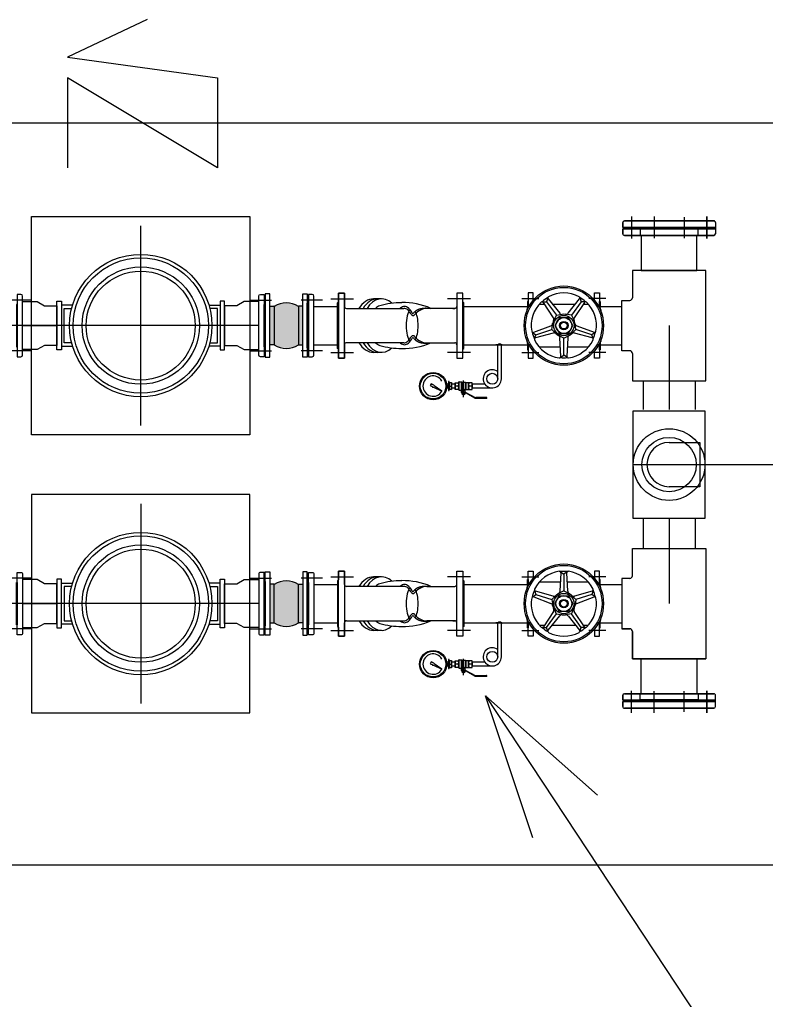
# Model space of a CAD drawing. Header units: millimetres. Extents: x 27447 to 251759, y -15958 to 82948.
# Drawn here: x 85544 to 86576, y 28676 to 30031 of the extents above; entities that cross this region are included whole.
import ezdxf

# ---------------------------------------------------------------- set-up
doc = ezdxf.new("R2010")
doc.units = ezdxf.units.MM
doc.linetypes.add('IMPORT-CENTER', pattern=[2000, 1250, -250, 250, -250])
for name, color, linetype, lineweight in [('A-ANNO-DIMS', 211, 'Continuous', 9), ('A-ANNO-DIMS-160', 211, 'Continuous', 9), ('G-IMPT', 8, 'Continuous', 9), ('G-IMPT-1', 8, 'IMPORT-CENTER', 9), ('M-EQPM', 50, 'Continuous', 9)]:
    doc.layers.add(name, color=color, linetype=linetype, lineweight=lineweight)
doc.styles.add('UTM Avo', font='UTM Avo.ttf', dxfattribs={"width": 0.9, "height": 400})
doc.dimstyles.new('1_Dim_chi_tiet_2_5', dxfattribs={"dimscale": 304.8, "dimtxt": 399.720379, "dimasz": 0.629921, "dimexe": 0.524934, "dimexo": 0.0625, "dimgap": 0.052493, "dimtad": 1, "dimdec": 0, "dimrnd": 5, "dimzin": 0, "dimdsep": 46, "dimtxsty": 'UTM Avo', "dimblk1": 'OBLIQUE', "dimblk2": 'OBLIQUE', "dimsah": 1, "dimcen": 0.09, "dimdle": 0.524934, "dimazin": 0, "dimtfac": 1, "dimtdec": 4, "dimtix": 1, "dimtmove": 0, "dimatfit": 3, "dimfxl": 1.049869, "dimfxlon": 1, "dimtvp": 1, "dimtolj": 1, "dimtzin": 0, "dimarcsym": 2})

# ---------------------------------------------------------------- blocks, each defined once
blk = doc.blocks.new('TKTC_BON NUOC MAI_260130 - TKTC_BON NUOC MAI_260130_dwg_FLA3_10K-3426655-TKCS_MB TUM MÁI')
at = {"layer": 'G-IMPT'}
for p, q in [((0, -87.5), (0, 87.5)), ((25, 75), (-38, 75)), ((25, -75), (-38, -75))]:
    blk.add_line(p, q, dxfattribs=at)
at = {"layer": 'G-IMPT', "flags": 128}
blk.add_lwpolyline([(-5, 92.5), (-16, 92.5), (-16, -92.5), (-5, -92.5)], dxfattribs=at)
blk.add_lwpolyline([(-18, -62.5), (-16, -62.5), (-16, 62.5), (-18, 62.5)], close=True, dxfattribs=at)
at = {"layer": 'G-IMPT'}
for centre, start, end in [((-5, 87.5), 360, 90), ((-5, -87.5), 270, 0)]:
    blk.add_arc(centre, 5, start, end, dxfattribs=at)
blk = doc.blocks.new('TKTC_BON NUOC MAI_260130 - TKTC_BON NUOC MAI_260130_dwg_FLA3_10K-3426656-TKCS_MB TUM MÁI')
at = {"layer": 'G-IMPT'}
for p, q in [((0, -87.5), (0, 87.5)), ((25, 75), (-38, 75)), ((25, -75), (-38, -75))]:
    blk.add_line(p, q, dxfattribs=at)
at = {"layer": 'G-IMPT', "flags": 128}
blk.add_lwpolyline([(-5, 92.5), (-16, 92.5), (-16, -92.5), (-5, -92.5)], dxfattribs=at)
blk.add_lwpolyline([(-18, -62.5), (-16, -62.5), (-16, 62.5), (-18, 62.5)], close=True, dxfattribs=at)
at = {"layer": 'G-IMPT'}
for centre, start, end in [((-5, 87.5), 360, 90), ((-5, -87.5), 270, 0)]:
    blk.add_arc(centre, 5, start, end, dxfattribs=at)
blk = doc.blocks.new('TKTC_BON NUOC MAI_260130 - TKTC_BON NUOC MAI_260130_dwg_Tee_DN125_up__PPR_-3426657-TKCS_MB TUM MÁI')
at = {"layer": 'G-IMPT', "flags": 128}
blk.add_lwpolyline([(-82.5, -124), (-82.5, 124), (82.5, 124), (82.5, -124)], close=True, dxfattribs=at)
at = {"layer": 'G-IMPT'}
for radius in [82.5, 62.5]:
    blk.add_circle((0, 0), radius, dxfattribs=at)
blk = doc.blocks.new('TKTC_BON NUOC MAI_260130 - TKTC_BON NUOC MAI_260130_dwg__U23-3426659-TKCS_MB TUM MÁI')
blk.add_blockref('TKTC_BON NUOC MAI_260130 - TKTC_BON NUOC MAI_260130_dwg_Tee_DN125_up__PPR_-3426657-TKCS_MB TUM MÁI', (0, 0))
blk = doc.blocks.new('TKTC_BON NUOC MAI_260130 - TKTC_BON NUOC MAI_260130_dwg_El90_DN75_dn__PPR_-3426660-TKCS_MB TUM MÁI')
at = {"layer": 'G-IMPT', "flags": 128}
blk.add_lwpolyline([(51, 0), (51, -71), (-51, -71), (-51, 0)], dxfattribs=at)
at = {"layer": 'G-IMPT'}
blk.add_arc((0, 0), 51, 360, 180, dxfattribs=at)
blk = doc.blocks.new('TKTC_BON NUOC MAI_260130 - TKTC_BON NUOC MAI_260130_dwg__U20-3426661-TKCS_MB TUM MÁI')
at = {"rotation": 180}
blk.add_blockref('TKTC_BON NUOC MAI_260130 - TKTC_BON NUOC MAI_260130_dwg_El90_DN75_dn__PPR_-3426660-TKCS_MB TUM MÁI', (0, 0), dxfattribs=at)
blk = doc.blocks.new('TKTC_BON NUOC MAI_260130 - TKTC_BON NUOC MAI_260130_dwg_123-3426662-TKCS_MB TUM MÁI')
at = {"layer": 'G-IMPT'}
for p, q in [((1294817.3, 376541.6), (1294814.3, 376541.6)), ((1295902.7, 376541.6), (1295905.7, 376541.6)), ((1294832.6, 376527.5), (1294832.6, 376394.1)), ((1295236, 376520.8), (1295167, 376520.8)), ((1295553, 376520.8), (1295487, 376520.8)), ((1295887.4, 376527.5), (1295887.4, 376394.1)), ((1295236, 376400.8), (1295167, 376400.8)), ((1295553, 376400.8), (1295487, 376400.8)), ((1294802.8, 376354.1), (1294828.8, 376354.1)), ((1295917.2, 376354.1), (1295891.3, 376354.1))]:
    blk.add_line(p, q, dxfattribs=at)
at = {"layer": 'G-IMPT', "flags": 128}
for points in [[(1294799, 376357.9), (1294799, 376563.7)], [(1294814.3, 376567.5), (1294814.3, 376354.1), (1294814.3, 376567.5), (1294802.8, 376567.5)], [(1294817.3, 376567.5), (1294817.3, 376354.1), (1294817.3, 376567.5), (1294828.8, 376567.5)], [(1294832.6, 376357.9), (1294832.6, 376563.7)], [(1295887.4, 376357.9), (1295887.4, 376563.7)], [(1295902.7, 376567.5), (1295902.7, 376354.1), (1295902.7, 376567.5), (1295891.3, 376567.5)], [(1295905.7, 376567.5), (1295905.7, 376354.1), (1295905.7, 376567.5), (1295917.2, 376567.5)], [(1295921, 376357.9), (1295921, 376563.7)], [(1294975.9, 376545.3), (1294913, 376545.3), (1294913, 376376.3), (1294913, 376545.3)], [(1294913, 376524.8), (1294913, 376396.8), (1294832.6, 376396.8), (1294832.6, 376524.8)], [(1295807, 376524.8), (1295807, 376396.8), (1295887.4, 376396.8), (1295887.4, 376524.8)]]:
    blk.add_lwpolyline(points, close=True, dxfattribs=at)
for points in [[(1295098, 376551.4), (1295098, 376569.4), (1294982, 376569.4), (1294982, 376551.4), (1294982, 376569.4)], [(1295622, 376551.4), (1295622, 376569.4), (1295738, 376569.4), (1295738, 376551.4)], [(1294815.8, 376518), (1294815.8, 376380), (1294815.8, 376541.6)], [(1295104.1, 376545.3), (1295167, 376545.3), (1295167, 376376.3), (1294913, 376376.3)], [(1295615.9, 376545.3), (1295553, 376545.3), (1295553, 376376.3), (1295807, 376376.3), (1295807, 376545.3), (1295744.1, 376545.3)], [(1295904.2, 376518), (1295904.2, 376380), (1295904.2, 376541.6)], [(1294832.6, 376394.1), (1294818.1, 376394.1), (1294818.1, 376527.5), (1294832.6, 376527.5)], [(1295887.4, 376394.1), (1295901.9, 376394.1), (1295901.9, 376527.5), (1295887.4, 376527.5)], [(1294817.3, 376380), (1294815.8, 376380), (1294813.5, 376380)], [(1295902.7, 376380), (1295904.2, 376380), (1295906.5, 376380)]]:
    blk.add_lwpolyline(points, dxfattribs=at)
at = {"layer": 'G-IMPT'}
for centre, radius, start, end in [((1294802.8, 376563.7), 3.81, 90, 180), ((1294802.8, 376563.7), 3.81, 90, 180), ((1294828.8, 376563.7), 3.81, 360, 90), ((1294828.8, 376563.7), 3.81, 360, 90), ((1295891.3, 376563.7), 3.81, 90, 180), ((1295891.3, 376563.7), 3.81, 90, 180), ((1295917.2, 376563.7), 3.81, 360, 90), ((1295917.2, 376563.7), 3.81, 360, 90), ((1294975.9, 376551.4), 6.14, 270, 0), ((1294975.9, 376551.4), 6.14, 270, 0), ((1295104.1, 376551.4), 6.14, 180, 270), ((1295615.9, 376551.4), 6.14, 270, 0), ((1295744.1, 376551.4), 6.14, 180, 270), ((1294802.8, 376357.9), 3.81, 180, 270), ((1294802.8, 376357.9), 3.81, 180, 270), ((1294828.8, 376357.9), 3.81, 270, 0), ((1294828.8, 376357.9), 3.81, 270, 0), ((1295891.3, 376357.9), 3.81, 180, 270), ((1295891.3, 376357.9), 3.81, 180, 270), ((1295917.2, 376357.9), 3.81, 270, 0), ((1295917.2, 376357.9), 3.81, 270, 0)]:
    blk.add_arc(centre, radius, start, end, dxfattribs=at)
at = {"layer": 'G-IMPT-1'}
for p, q in [((1294788.6, 376547.4), (1294839.2, 376547.4)), ((1295931.4, 376547.4), (1295880.8, 376547.4)), ((1294788.6, 376495.1), (1294838.5, 376495.1)), ((1295931.4, 376495.1), (1295881.5, 376495.1)), ((1295236, 376460.8), (1295040, 376460.8)), ((1295680, 376460.8), (1295487, 376460.8)), ((1294790.6, 376426.5), (1294838.5, 376426.5)), ((1295929.4, 376426.5), (1295881.5, 376426.5))]:
    blk.add_line(p, q, dxfattribs=at)
at = {"layer": 'G-IMPT-1', "flags": 128}
for points in [[(1294839.2, 376374.3), (1294788.6, 376374.3)], [(1295880.8, 376374.3), (1295931.4, 376374.3)]]:
    blk.add_lwpolyline(points, close=True, dxfattribs=at)
for name, rotation in [('TKTC_BON NUOC MAI_260130 - TKTC_BON NUOC MAI_260130_dwg__U23-3426659-TKCS_MB TUM MÁI', 270), ('TKTC_BON NUOC MAI_260130 - TKTC_BON NUOC MAI_260130_dwg__U20-3426661-TKCS_MB TUM MÁI', 180)]:
    blk.add_blockref(name, (1295360, 376460.8), dxfattribs=dict(rotation=rotation))
blk = doc.blocks.new('TKTC_BON NUOC MAI_260130 - TKTC_BON NUOC MAI_260130_dwg_VAN 1C-3426663-TKCS_MB TUM MÁI')
at = {"layer": 'G-IMPT', "flags": 128}
blk.add_lwpolyline([(-4610.854, -6297.0194), (-4610.572, -6296.4201), (-4610.4154, -6297.5474), (-4609.7386, -6297.5474), (-4610.077, -6296.9834), (-4610.4154, -6296.4194), (-4609.7386, -6296.4194)], dxfattribs=at)
blk = doc.blocks.new('TKTC_BON NUOC MAI_260130 - TKTC_BON NUOC MAI_260130_dwg__Open30-3426664-TKCS_MB TUM MÁI')
at = {"layer": 'G-IMPT'}
blk.add_line((0, 0), (-1, 0), dxfattribs=at)
at = {"layer": 'G-IMPT', "flags": 128}
blk.add_lwpolyline([(-1, 0.2679), (0, 0), (-1, -0.2679)], dxfattribs=at)
blk = doc.blocks.new('TKTC_BON NUOC MAI_260130 - TKTC_BON NUOC MAI_260130_dwg-3426650-TKCS_MB TUM MÁI')
at = {"layer": 'G-IMPT'}
for points in [[(-117235.3, -831594.6), (-117216.1, -831589.9), (-117216.1, -831536.6), (-117222, -831536.6), (-117228.4, -831533.5), (-117242.4, -831531.9), (-117261.6, -831536.6), (-117261.6, -831589.9), (-117255.6, -831589.9), (-117249.3, -831593)], [(-117235.3, -831979.2), (-117216.1, -831974.6), (-117216.1, -831921.2), (-117222, -831921.2), (-117235.3, -831916.6), (-117249.3, -831918.1), (-117255.6, -831921.2), (-117261.6, -831921.2), (-117261.6, -831974.6), (-117255.6, -831974.6), (-117242.4, -831979.2)]]:
    blk.add_hatch(color=256, dxfattribs=at).paths.add_polyline_path(points)
for p, q in [((-118339.8, -831283), (-115500.9, -831283)), ((-117440.2, -831701.3), (-117440.2, -831425.3)), ((-117177.4, -831526.3), (-117145.7, -831526.3)), ((-117107, -831526.3), (-117118.2, -831526.3)), ((-116983.9, -831526.3), (-117015.6, -831526.3)), ((-116912.9, -831526), (-116889.4, -831526)), ((-116876.6, -831526.4), (-116860.6, -831546.3)), ((-116849.1, -831546.3), (-116833.1, -831526.4)), ((-116796.8, -831526), (-116820.4, -831526)), ((-117200.6, -831536.8), (-117167.9, -831536.8)), ((-117167.9, -831587.1), (-117167.9, -831539.5)), ((-117155.7, -831539.5), (-117076, -831539.5)), ((-116993.4, -831536.8), (-116902.9, -831536.8)), ((-116905.8, -831542.9), (-116905.8, -831541.3)), ((-116888.7, -831533.5), (-116881.7, -831533.5)), ((-116869.2, -831552.6), (-116883.2, -831531.2)), ((-116870.9, -831533.5), (-116838.8, -831533.5)), ((-116826.5, -831531.2), (-116840.5, -831552.6)), ((-116828, -831533.5), (-116821, -831533.5)), ((-116804.7, -831536.8), (-116774.5, -831536.8)), ((-116803.9, -831541.3), (-116803.9, -831542.9)), ((-117603.5, -831563.3), (-117556.4, -831563.3)), ((-117302.3, -831563.3), (-117578.2, -831563.3)), ((-117277, -831563.3), (-117324.1, -831563.3)), ((-116896.6, -831572.5), (-116872.8, -831563.5)), ((-116836.9, -831563.5), (-116813.1, -831572.5)), ((-116869.5, -831573.6), (-116894.1, -831580.4)), ((-116859, -831605.9), (-116860.2, -831580.4)), ((-116849.5, -831580.4), (-116850.7, -831605.9)), ((-116815.6, -831580.4), (-116840.2, -831573.6)), ((-117200.6, -831589.7), (-117167.9, -831589.7)), ((-117076, -831587.1), (-117155.5, -831587.1)), ((-117044.3, -831587.1), (-117005.7, -831587.1)), ((-116993.4, -831589.7), (-116902.9, -831589.7)), ((-116905.8, -831585.2), (-116905.8, -831583.6)), ((-116859.6, -831593.1), (-116888.7, -831593.1)), ((-116821, -831593.1), (-116850.1, -831593.1)), ((-116804.7, -831589.7), (-116774.5, -831589.7)), ((-116803.9, -831583.6), (-116803.9, -831585.2)), ((-117177.4, -831600.3), (-117145.7, -831600.3)), ((-117107, -831600.3), (-117118.2, -831600.3)), ((-116983.9, -831600.3), (-117015.6, -831600.3)), ((-116912.9, -831600.5), (-116889.4, -831600.5)), ((-116796.8, -831600.5), (-116820.4, -831600.5)), ((-117013.2, -831647), (-117010.5, -831647)), ((-117000.7, -831647), (-117004.8, -831647)), ((-116993.6, -831662.2), (-116993.6, -831639.4)), ((-116982.1, -831647), (-116986.2, -831647)), ((-116996.1, -831652.5), (-116991.2, -831652.5)), ((-116991.6, -831653.1), (-116995.7, -831653.1)), ((-116990.9, -831656.5), (-116995.7, -831656.5)), ((-116977.9, -831663.5), (-116990.7, -831656.5)), ((-116990.3, -831655.9), (-116977.5, -831662.8)), ((-116976.6, -831663.7), (-116976.6, -831662.9)), ((-116758.8, -831755.4), (-115500.9, -831755.4)), ((-117440.2, -831809.9), (-117440.2, -832085.9)), ((-116859, -831905.3), (-116860.2, -831930.8)), ((-116849.5, -831930.8), (-116850.7, -831905.3)), ((-117177.4, -831910.9), (-117145.7, -831910.9)), ((-117107, -831910.9), (-117118.2, -831910.9)), ((-116983.9, -831910.9), (-117015.6, -831910.9)), ((-116912.9, -831910.7), (-116889.4, -831910.7)), ((-116859.6, -831918.1), (-116888.7, -831918.1)), ((-116821, -831918.1), (-116850.1, -831918.1)), ((-116796.8, -831910.7), (-116820.4, -831910.7)), ((-117200.6, -831921.4), (-117167.9, -831921.4)), ((-117167.9, -831924.1), (-117167.9, -831971.7)), ((-117076, -831924.1), (-117155.5, -831924.1)), ((-117044.3, -831924.1), (-117005.7, -831924.1)), ((-116993.4, -831921.4), (-116902.9, -831921.4)), ((-116905.8, -831925.9), (-116905.8, -831927.5)), ((-116869.5, -831937.5), (-116894.1, -831930.8)), ((-116815.6, -831930.8), (-116840.2, -831937.5)), ((-116804.7, -831921.4), (-116774.5, -831921.4)), ((-116803.9, -831927.5), (-116803.9, -831925.9)), ((-117603.5, -831947.9), (-117556.4, -831947.9)), ((-117302.3, -831947.9), (-117578.2, -831947.9)), ((-117277, -831947.9), (-117324.1, -831947.9)), ((-116896.6, -831938.6), (-116872.8, -831947.7)), ((-116836.9, -831947.7), (-116813.1, -831938.6)), ((-116869.2, -831958.6), (-116883.2, -831979.9)), ((-116826.5, -831979.9), (-116840.5, -831958.6)), ((-117200.6, -831974.3), (-117167.9, -831974.3)), ((-117155.7, -831971.7), (-117076, -831971.7)), ((-116993.4, -831974.3), (-116902.9, -831974.3)), ((-116905.8, -831968.3), (-116905.8, -831969.8)), ((-116876.6, -831984.8), (-116860.6, -831964.9)), ((-116849.1, -831964.9), (-116833.1, -831984.8)), ((-116804.7, -831974.3), (-116774.5, -831974.3)), ((-116803.9, -831969.8), (-116803.9, -831968.3)), ((-117177.4, -831984.9), (-117145.7, -831984.9)), ((-117107, -831984.9), (-117118.2, -831984.9)), ((-116983.9, -831984.9), (-117015.6, -831984.9)), ((-116912.9, -831985.1), (-116889.4, -831985.1)), ((-116888.7, -831977.7), (-116881.7, -831977.7)), ((-116870.9, -831977.7), (-116838.8, -831977.7)), ((-116828, -831977.7), (-116821, -831977.7)), ((-116796.8, -831985.1), (-116820.4, -831985.1)), ((-116993.6, -832046.8), (-116993.6, -832024.1)), ((-117013.2, -832031.6), (-117010.5, -832031.6)), ((-117000.7, -832031.6), (-117004.8, -832031.6)), ((-116996.1, -832037.1), (-116991.2, -832037.1)), ((-116991.6, -832037.7), (-116995.7, -832037.7)), ((-116990.9, -832041.1), (-116995.7, -832041.1)), ((-116977.9, -832048.1), (-116990.7, -832041.1)), ((-116990.3, -832040.5), (-116977.5, -832047.4)), ((-116982.1, -832031.6), (-116986.2, -832031.6)), ((-116976.6, -832048.3), (-116976.6, -832047.5))]:
    blk.add_line(p, q, dxfattribs=at)
at = {"layer": 'G-IMPT', "flags": 128}
for points in [[(-117289.3, -831714.2), (-117591.1, -831714.2), (-117591.1, -831412.4), (-117289.3, -831412.4)], [(-117261.6, -831607.1), (-117261.6, -831519.5), (-117267.9, -831519.5), (-117267.9, -831607.1)], [(-117216.1, -831607.1), (-117216.1, -831519.5), (-117209.8, -831519.5), (-117209.8, -831607.1)], [(-117573.4, -831535.9), (-117556.4, -831535.9), (-117556.4, -831590.7), (-117573.4, -831590.7), (-117583.5, -831596.4), (-117603.5, -831596.4), (-117603.5, -831530.1), (-117583.5, -831530.1)], [(-117556.4, -831529.6), (-117550, -831529.6), (-117550, -831596.9), (-117556.4, -831596.9)], [(-117324.1, -831529.6), (-117330.5, -831529.6), (-117330.5, -831596.9), (-117324.1, -831596.9)], [(-117307.1, -831535.9), (-117324.1, -831535.9), (-117324.1, -831590.7), (-117307.1, -831590.7), (-117297, -831596.4), (-117277, -831596.4), (-117277, -831530.1), (-117297, -831530.1)], [(-117268.6, -831532.5), (-117268.6, -831594.1), (-117267.9, -831594.1), (-117267.9, -831532.5)], [(-117255.6, -831536.6), (-117255.6, -831589.9), (-117261.6, -831589.9), (-117261.6, -831536.6)], [(-117222, -831536.6), (-117222, -831589.9), (-117216.1, -831589.9), (-117216.1, -831536.6)], [(-117209.1, -831532.5), (-117209.1, -831594.1), (-117209.8, -831594.1), (-117209.8, -831532.5)], [(-116848.6, -831574.1), (-116842.3, -831563.3), (-116848.6, -831552.4), (-116861.1, -831552.4), (-116867.4, -831563.3), (-116861.1, -831574.1)], [(-117013.5, -831653.3), (-117013.5, -831640.8), (-117014.3, -831640.8), (-117014.3, -831653.3)], [(-117013.5, -831642.1), (-117010.2, -831642.1), (-117010.2, -831651.9), (-117013.5, -831651.9)], [(-117005.2, -831649.5), (-117005.2, -831644.5), (-117010.2, -831644.5), (-117010.2, -831649.5)], [(-117000.3, -831641.3), (-117000.3, -831652.7), (-116999.5, -831652.7), (-116999.5, -831641.3)], [(-116981.7, -831651.6), (-116981.7, -831642.5), (-116986.6, -831642.5), (-116986.6, -831651.6)], [(-116995.2, -831655.3), (-116995.2, -831655.7), (-116992.1, -831655.7), (-116992.1, -831655.3)], [(-117289.3, -831797), (-117591.1, -831797), (-117591.1, -832098.8), (-117289.3, -832098.8)], [(-117261.6, -831904.1), (-117261.6, -831991.7), (-117267.9, -831991.7), (-117267.9, -831904.1)], [(-117216.1, -831904.1), (-117216.1, -831991.7), (-117209.8, -831991.7), (-117209.8, -831904.1)], [(-117573.4, -831975.3), (-117556.4, -831975.3), (-117556.4, -831920.5), (-117573.4, -831920.5), (-117583.5, -831914.7), (-117603.5, -831914.7), (-117603.5, -831981.1), (-117583.5, -831981.1)], [(-117556.4, -831981.6), (-117550, -831981.6), (-117550, -831914.2), (-117556.4, -831914.2)], [(-117324.1, -831981.6), (-117330.5, -831981.6), (-117330.5, -831914.2), (-117324.1, -831914.2)], [(-117307.1, -831975.3), (-117324.1, -831975.3), (-117324.1, -831920.5), (-117307.1, -831920.5), (-117297, -831914.7), (-117277, -831914.7), (-117277, -831981.1), (-117297, -831981.1)], [(-117268.6, -831978.7), (-117268.6, -831917.1), (-117267.9, -831917.1), (-117267.9, -831978.7)], [(-117255.6, -831974.6), (-117255.6, -831921.2), (-117261.6, -831921.2), (-117261.6, -831974.6)], [(-117222, -831974.6), (-117222, -831921.2), (-117216.1, -831921.2), (-117216.1, -831974.6)], [(-117209.1, -831978.7), (-117209.1, -831917.1), (-117209.8, -831917.1), (-117209.8, -831978.7)], [(-116848.6, -831937), (-116842.3, -831947.9), (-116848.6, -831958.8), (-116861.1, -831958.8), (-116867.4, -831947.9), (-116861.1, -831937)], [(-117013.5, -832037.9), (-117013.5, -832025.4), (-117014.3, -832025.4), (-117014.3, -832037.9)], [(-117013.5, -832026.7), (-117010.2, -832026.7), (-117010.2, -832036.6), (-117013.5, -832036.6)], [(-117005.2, -832034.2), (-117005.2, -832029.1), (-117010.2, -832029.1), (-117010.2, -832034.2)], [(-117000.3, -832025.9), (-117000.3, -832037.3), (-116999.5, -832037.3), (-116999.5, -832025.9)], [(-116981.7, -832036.2), (-116981.7, -832027.1), (-116986.6, -832027.1), (-116986.6, -832036.2)], [(-116995.2, -832040), (-116995.2, -832040.3), (-116992.1, -832040.3), (-116992.1, -832040)]]:
    blk.add_lwpolyline(points, close=True, dxfattribs=at)
for points in [[(-117158.3, -831589.7), (-117158.3, -831608.2), (-117166.8, -831608.2), (-117166.8, -831596.1), (-117167.9, -831595), (-117167.9, -831531.6), (-117166.8, -831530.5), (-117166.8, -831518.3), (-117166.8, -831608.2), (-117158.3, -831608.2), (-117158.3, -831518.3), (-117166.8, -831518.3), (-117158.3, -831518.3), (-117158.3, -831536.8)], [(-117002.9, -831589.7), (-117002.9, -831608.2), (-116994.5, -831608.2), (-116994.5, -831518.3), (-117002.9, -831518.3), (-117002.9, -831608.2), (-116994.5, -831608.2), (-116994.5, -831596.1), (-116993.4, -831595), (-116993.4, -831531.6), (-116994.5, -831530.5), (-116994.5, -831518.3), (-117002.9, -831518.3), (-117002.9, -831536.8)], [(-116897.2, -831528.4), (-116897.2, -831518.2), (-116904.2, -831518.2), (-116904.2, -831536.6), (-116904.2, -831530), (-116905, -831530), (-116905, -831537.9)], [(-116876.9, -831524.5), (-116878.8, -831530.3), (-116865.2, -831549), (-116857, -831547.7)], [(-116832.8, -831524.5), (-116830.9, -831530.3), (-116844.5, -831549), (-116852.7, -831547.7)], [(-116812.5, -831528.4), (-116812.5, -831518.2), (-116805.5, -831518.2), (-116805.5, -831536.6), (-116805.5, -831530), (-116804.7, -831530), (-116804.7, -831537.9)], [(-117534.6, -831535), (-117550, -831535), (-117550, -831591.6), (-117534.6, -831591.6)], [(-117535.8, -831587), (-117546.2, -831587), (-117546.2, -831539.5), (-117535.8, -831539.5)], [(-117345.9, -831535), (-117330.5, -831535), (-117330.5, -831591.6), (-117345.9, -831591.6)], [(-117344.7, -831587), (-117334.2, -831587), (-117334.2, -831539.5), (-117344.7, -831539.5)], [(-117008.4, -831539.5), (-117005.6, -831539.5), (-117044.3, -831539.5)], [(-116884.9, -831530.3), (-116878.8, -831530.3), (-116865.2, -831549), (-116869, -831556.4)], [(-116824.8, -831530.3), (-116830.9, -831530.3), (-116844.5, -831549), (-116840.7, -831556.4)], [(-116898.5, -831572.3), (-116893.6, -831575.9), (-116871.6, -831568.7), (-116870.3, -831560.5)], [(-116895.5, -831581.7), (-116893.6, -831575.9), (-116871.6, -831568.7), (-116865.7, -831574.6)], [(-116814.3, -831581.7), (-116816.1, -831575.9), (-116838.1, -831568.7), (-116844, -831574.6)], [(-116811.2, -831572.3), (-116816.1, -831575.9), (-116838.1, -831568.7), (-116839.4, -831560.5)], [(-116859.8, -831607.6), (-116854.9, -831604), (-116854.9, -831580.9), (-116862.3, -831577.1)], [(-116849.9, -831607.6), (-116854.9, -831604), (-116854.9, -831580.9), (-116847.5, -831577.1)], [(-116946.4, -831636.9), (-116946.4, -831589.7), (-116948.8, -831589.7)], [(-116941.3, -831636.9), (-116941.3, -831589.7), (-116938.9, -831589.7)], [(-116905, -831588.6), (-116905, -831596.6), (-116904.2, -831596.6), (-116904.2, -831589.9), (-116904.2, -831608.4), (-116897.2, -831608.4), (-116897.2, -831598.2)], [(-116804.7, -831588.6), (-116804.7, -831596.6), (-116805.5, -831596.6), (-116805.5, -831589.9), (-116805.5, -831608.4), (-116812.5, -831608.4), (-116812.5, -831598.2)], [(-117035.9, -831645.4), (-117038.3, -831643.7), (-117039.9, -831646.4), (-117037.2, -831647.7)], [(-117035.3, -831648.6), (-117023.5, -831654.1), (-117034.2, -831646.6)], [(-117017, -831649.5), (-117014.3, -831649.5), (-117014.3, -831644.5), (-117017, -831644.5)], [(-117000.3, -831651.6), (-117005.2, -831651.6), (-117005.2, -831642.5), (-117000.3, -831642.5), (-117000.3, -831651.6), (-117000.3, -831652.7), (-116996.5, -831652.7)], [(-117000.3, -831642.5), (-117000.3, -831641.3), (-116996.5, -831641.3), (-116996.1, -831641.7), (-116991.4, -831641.7), (-116990.6, -831642.5), (-116990.6, -831651.6)], [(-116996.1, -831641.7), (-116996.1, -831652.3), (-116996.5, -831652.7), (-116996.5, -831641.3)], [(-116991.4, -831641.7), (-116991.4, -831652.1), (-116990.6, -831651.6), (-116986.6, -831651.6), (-116986.6, -831642.5), (-116990.6, -831642.5)], [(-116964, -831644.5), (-116981.7, -831644.5), (-116981.7, -831649.5), (-116953.9, -831649.5)], [(-116996.5, -831655.7), (-116996.5, -831653.8), (-116995.7, -831653.8), (-116995.7, -831655.7), (-116990.9, -831655.7)], [(-116996.1, -831651.9), (-116996.1, -831652.5), (-116995.7, -831653.1), (-116995.7, -831655.3), (-116991.6, -831655.3), (-116991.6, -831653.1), (-116991.2, -831652.5), (-116991.2, -831651.9)], [(-116991.8, -831658), (-116991.5, -831657.8), (-116991.5, -831656.6), (-116991.8, -831656.5), (-116995.5, -831656.5), (-116995.8, -831656.6), (-116995.8, -831657.8), (-116995.5, -831658), (-116991.8, -831658), (-116995.5, -831658)], [(-116994.7, -831656.6), (-116994.8, -831658), (-116994.4, -831658.4), (-116992.9, -831658.4), (-116992.5, -831658), (-116992.6, -831656.6), (-116992.6, -831657.8)], [(-116977.2, -831662.9), (-116976.6, -831662.9), (-116976.2, -831662.5), (-116962, -831662.5)], [(-116962, -831664.1), (-116976.2, -831664.1), (-116976.6, -831663.7), (-116977.2, -831663.7)], [(-117158.3, -831921.5), (-117158.3, -831903), (-117166.8, -831903), (-117166.8, -831915.1), (-117167.9, -831916.2), (-117167.9, -831979.6), (-117166.8, -831980.7), (-117166.8, -831992.8), (-117166.8, -831903), (-117158.3, -831903), (-117158.3, -831992.8), (-117166.8, -831992.8), (-117158.3, -831992.8), (-117158.3, -831974.3)], [(-117002.9, -831921.5), (-117002.9, -831903), (-116994.5, -831903), (-116994.5, -831992.8), (-117002.9, -831992.8), (-117002.9, -831903), (-116994.5, -831903), (-116994.5, -831915.1), (-116993.4, -831916.2), (-116993.4, -831979.6), (-116994.5, -831980.7), (-116994.5, -831992.8), (-117002.9, -831992.8), (-117002.9, -831974.3)], [(-116905, -831922.5), (-116905, -831914.6), (-116904.2, -831914.6), (-116904.2, -831921.2), (-116904.2, -831902.8), (-116897.2, -831902.8), (-116897.2, -831913)], [(-116859.8, -831903.6), (-116854.9, -831907.1), (-116854.9, -831930.3), (-116862.3, -831934.1)], [(-116849.9, -831903.6), (-116854.9, -831907.1), (-116854.9, -831930.3), (-116847.5, -831934.1)], [(-116804.7, -831922.5), (-116804.7, -831914.6), (-116805.5, -831914.6), (-116805.5, -831921.2), (-116805.5, -831902.8), (-116812.5, -831902.8), (-116812.5, -831913)], [(-117534.6, -831976.2), (-117550, -831976.2), (-117550, -831919.6), (-117534.6, -831919.6)], [(-117345.9, -831976.2), (-117330.5, -831976.2), (-117330.5, -831919.6), (-117345.9, -831919.6)], [(-117535.8, -831924.1), (-117546.2, -831924.1), (-117546.2, -831971.7), (-117535.8, -831971.7)], [(-117344.7, -831924.1), (-117334.2, -831924.1), (-117334.2, -831971.7), (-117344.7, -831971.7)], [(-116895.5, -831929.5), (-116893.6, -831935.3), (-116871.6, -831942.4), (-116865.7, -831936.6)], [(-116814.3, -831929.5), (-116816.1, -831935.3), (-116838.1, -831942.4), (-116844, -831936.6)], [(-116898.5, -831938.9), (-116893.6, -831935.3), (-116871.6, -831942.4), (-116870.3, -831950.7)], [(-116811.2, -831938.9), (-116816.1, -831935.3), (-116838.1, -831942.4), (-116839.4, -831950.7)], [(-116884.9, -831980.8), (-116878.8, -831980.9), (-116865.2, -831962.2), (-116869, -831954.7)], [(-116824.8, -831980.8), (-116830.9, -831980.9), (-116844.5, -831962.2), (-116840.7, -831954.7)], [(-117008.4, -831971.7), (-117005.6, -831971.7), (-117044.3, -831971.7)], [(-116946.4, -832021.5), (-116946.4, -831974.3), (-116948.8, -831974.3)], [(-116941.3, -832021.5), (-116941.3, -831974.3), (-116938.9, -831974.3)], [(-116897.2, -831982.8), (-116897.2, -831993), (-116904.2, -831993), (-116904.2, -831974.5), (-116904.2, -831981.2), (-116905, -831981.2), (-116905, -831973.3)], [(-116876.9, -831986.6), (-116878.8, -831980.9), (-116865.2, -831962.2), (-116857, -831963.4)], [(-116832.8, -831986.6), (-116830.9, -831980.9), (-116844.5, -831962.2), (-116852.7, -831963.4)], [(-116812.5, -831982.8), (-116812.5, -831993), (-116805.5, -831993), (-116805.5, -831974.5), (-116805.5, -831981.2), (-116804.7, -831981.2), (-116804.7, -831973.3)], [(-117035.9, -832030), (-117038.3, -832028.3), (-117039.9, -832031), (-117037.2, -832032.3)], [(-117017, -832034.2), (-117014.3, -832034.2), (-117014.3, -832029.1), (-117017, -832029.1)], [(-117000.3, -832036.2), (-117005.2, -832036.2), (-117005.2, -832027.1), (-117000.3, -832027.1), (-117000.3, -832036.2), (-117000.3, -832037.3), (-116996.5, -832037.3)], [(-117000.3, -832027.1), (-117000.3, -832025.9), (-116996.5, -832025.9), (-116996.1, -832026.3), (-116991.4, -832026.3), (-116990.6, -832027.1), (-116990.6, -832036.2)], [(-116996.1, -832026.3), (-116996.1, -832036.9), (-116996.5, -832037.3), (-116996.5, -832025.9)], [(-116991.4, -832026.3), (-116991.4, -832036.7), (-116990.6, -832036.2), (-116986.6, -832036.2), (-116986.6, -832027.1), (-116990.6, -832027.1)], [(-116964, -832029.1), (-116981.7, -832029.1), (-116981.7, -832034.2), (-116953.9, -832034.2)], [(-117035.3, -832033.2), (-117023.5, -832038.7), (-117034.2, -832031.2)], [(-116996.5, -832040.3), (-116996.5, -832038.4), (-116995.7, -832038.4), (-116995.7, -832040.3), (-116990.9, -832040.3)], [(-116996.1, -832036.6), (-116996.1, -832037.1), (-116995.7, -832037.7), (-116995.7, -832040), (-116991.6, -832040), (-116991.6, -832037.7), (-116991.2, -832037.1), (-116991.2, -832036.6)], [(-116991.8, -832042.6), (-116991.5, -832042.5), (-116991.5, -832041.3), (-116991.8, -832041.1), (-116995.5, -832041.1), (-116995.8, -832041.3), (-116995.8, -832042.5), (-116995.5, -832042.6), (-116991.8, -832042.6), (-116995.5, -832042.6)], [(-116994.7, -832041.3), (-116994.8, -832042.6), (-116994.4, -832043), (-116992.9, -832043), (-116992.5, -832042.6), (-116992.6, -832041.3), (-116992.6, -832042.5)], [(-116977.2, -832047.5), (-116976.6, -832047.5), (-116976.2, -832047.2), (-116962, -832047.2)], [(-116962, -832048.7), (-116976.2, -832048.7), (-116976.6, -832048.3), (-116977.2, -832048.3)], [(-116853.2, -832242.4), (-115239.7, -834686.9), (-114774.2, -834686.9)]]:
    blk.add_lwpolyline(points, dxfattribs=at)
at = {"layer": 'G-IMPT'}
for centre, radius in [((-117440.2, -831563.3), 98.5), ((-117440.2, -831563.3), 93.6), ((-117440.2, -831563.3), 81.1), ((-117440.2, -831563.3), 75.4), ((-116854.9, -831563.3), 54.9), ((-116854.9, -831563.3), 52.9), ((-116854.9, -831563.3), 14.1), ((-116854.9, -831563.3), 11), ((-116854.9, -831563.3), 5.88), ((-116854.9, -831563.3), 4.7), ((-117035.7, -831647), 18.9), ((-117035.7, -831647), 17.7), ((-116953.9, -831636.9), 7.57), ((-117440.2, -831947.9), 98.5), ((-117440.2, -831947.9), 93.6), ((-117440.2, -831947.9), 81.1), ((-117440.2, -831947.9), 75.4), ((-116854.9, -831947.9), 54.9), ((-116854.9, -831947.9), 52.9), ((-116854.9, -831947.9), 14.1), ((-116854.9, -831947.9), 11), ((-116854.9, -831947.9), 5.88), ((-116854.9, -831947.9), 4.7), ((-117035.7, -832031.6), 18.9), ((-117035.7, -832031.6), 17.7), ((-116953.9, -832021.5), 7.57)]:
    blk.add_circle(centre, radius, dxfattribs=at)
for centre, radius, start, end in [((-116854.9, -831563.3), 44.6, 119.6447, 132.3553), ((-116875, -831525.2), 1.96, 117.9067, 218.7263), ((-116854.9, -831563.3), 45.1, 62.0933, 117.9067), ((-116834.7, -831525.2), 1.96, 321.2737, 62.0933), ((-116854.9, -831563.3), 44.6, 47.6447, 60.3553), ((-117238.8, -831563.3), 31.5, 57.769, 122.231), ((-117155.7, -831536.8), 2.64, 180, 270), ((-117101.2, -831556.6), 22.3, 111.9558, 129.9228), ((-117078.3, -831645.5), 113.9, 90.4357, 105.8882), ((-117075.3, -831545.1), 8.22, 90, 131.5923), ((-117077.7, -831630.7), 99.2, 66.9157, 90.8509), ((-117075.3, -831545.1), 8.22, 48.4077, 90), ((-117079.1, -831549.7), 11.7, 36.6731, 43.2911), ((-117083, -831553.7), 19.8, 22.9129, 48.4077), ((-117005.6, -831536.8), 2.64, 270, 360), ((-116898, -831541.3), 7.84, 116.4236, 180), ((-116854.9, -831563.3), 45.1, 134.0933, 189.9067), ((-116884.9, -831532.3), 1.96, 33.2737, 134.0933), ((-116824.9, -831532.3), 1.96, 45.9067, 146.7263), ((-116854.9, -831563.3), 45.1, 350.0933, 45.9067), ((-116811.7, -831541.3), 7.84, 360, 63.5764), ((-117088.2, -831555.3), 22.4, 31.7767, 34.2726), ((-117023, -831515.3), 54.1, 211.5379, 213.2617), ((-117049.6, -831532.7), 22.3, 213.2617, 221.7635), ((-117060.6, -831542.6), 7.45, 221.7635, 238.2628), ((-117063.8, -831545.6), 1.06, 202.9129, 320.8681), ((-117063.1, -831546.5), 2.86, 238.2628, 261.5468), ((-117063.2, -831547.6), 1.71, 261.5468, 286.6244), ((-117042.5, -831562.9), 26.4, 136.136, 140.8681), ((-117063.4, -831547), 2.4, 286.6244, 306.5057), ((-117064.6, -831545.3), 4.44, 306.5057, 319.0892), ((-117043.1, -831562.4), 25.6, 130.1541, 136.136), ((-116872.5, -831554.7), 3.92, 334.1361, 33.2737), ((-116857.5, -831543.9), 3.92, 218.7263, 277.8639), ((-116854.9, -831563.3), 15.7, 82.1361, 97.8639), ((-116852.2, -831543.9), 3.92, 262.1361, 321.2737), ((-116837.2, -831554.7), 3.92, 146.7263, 205.8639), ((-116874.2, -831559.8), 3.92, 290.7263, 349.8639), ((-116854.9, -831563.3), 15.7, 154.1361, 169.8639), ((-116854.9, -831563.3), 15.7, 10.1361, 25.8639), ((-116835.6, -831559.8), 3.92, 190.1361, 249.2737), ((-117083, -831572.9), 19.8, 311.5923, 337.0871), ((-117023, -831611.3), 54.1, 146.7383, 148.4621), ((-117049.6, -831593.8), 22.3, 138.2365, 146.7383), ((-117060.6, -831584), 7.45, 121.7372, 138.2365), ((-117063.8, -831581), 1.06, 39.1319, 157.0871), ((-117063.1, -831580.1), 2.86, 98.4532, 121.7372), ((-117063.2, -831578.9), 1.71, 73.3756, 98.4532), ((-117042.5, -831563.6), 26.4, 219.1319, 223.864), ((-117063.4, -831579.6), 2.4, 53.4943, 73.3756), ((-117064.6, -831581.2), 4.44, 40.9108, 53.4943), ((-117043.1, -831564.2), 25.6, 223.864, 229.8459), ((-117000.3, -831526.3), 80.1, 220.4689, 222.6463), ((-116897.3, -831570.7), 1.96, 189.9067, 290.7263), ((-116854.9, -831563.3), 44.6, 191.6447, 204.3553), ((-116893.6, -831582.2), 1.96, 105.2737, 206.0933), ((-116868.4, -831577.4), 3.92, 46.1361, 105.2737), ((-116854.9, -831563.3), 15.7, 226.1361, 241.8639), ((-116864.1, -831580.6), 3.92, 2.7263, 61.8639), ((-116845.6, -831580.6), 3.92, 118.1361, 177.2737), ((-116854.9, -831563.3), 15.7, 298.1361, 313.8639), ((-116841.3, -831577.4), 3.92, 74.7263, 133.8639), ((-116816.1, -831582.2), 1.96, 333.9067, 74.7263), ((-116854.9, -831563.3), 44.6, 335.6447, 348.3553), ((-116812.4, -831570.7), 1.96, 249.2737, 350.0933), ((-117238.8, -831563.3), 31.5, 237.769, 302.231), ((-117155.7, -831589.7), 2.64, 85.2543, 180), ((-117101.2, -831570), 22.3, 230.0772, 248.0442), ((-117078.3, -831481.1), 113.9, 254.1118, 269.5643), ((-117075.3, -831581.5), 8.22, 228.4077, 270), ((-117077.7, -831495.8), 99.2, 269.1491, 293.0843), ((-117075.3, -831581.5), 8.22, 270, 311.5923), ((-117079.1, -831576.9), 11.7, 316.7089, 323.3269), ((-117088.2, -831571.3), 22.4, 325.7274, 328.2233), ((-117005.6, -831589.7), 2.64, 0, 93.624), ((-116946.4, -831584.7), 5.52, 244.3769, 270.0416), ((-116943.8, -831592.6), 3.85, 49.2347, 131.1488), ((-116941.3, -831584.7), 5.52, 269.9584, 295.6231), ((-116898, -831585.2), 7.84, 180, 243.5764), ((-116854.9, -831563.3), 45.1, 206.0933, 261.9067), ((-116854.9, -831563.3), 45.1, 278.0933, 333.9067), ((-116811.7, -831585.2), 7.84, 296.4236, 0), ((-116860.9, -831606), 1.96, 261.9067, 2.7263), ((-116854.9, -831563.3), 44.6, 263.6447, 276.3553), ((-116848.8, -831606), 1.96, 177.2737, 278.0933), ((-117035.7, -831647), 14.1, 30, 330), ((-116953.9, -831636.9), 12.6, 53.1301, 0), ((-117035.7, -831647), 1.6, 205.4034, 284.5826), ((-117035.7, -831647), 1.6, 15.4174, 94.5966), ((-116998.4, -831644.7), 6.81, 160.5288, 199.4712), ((-116998.4, -831649.3), 6.81, 160.5288, 199.4712), ((-117007.1, -831644.7), 6.81, 340.5288, 19.4712), ((-117007.1, -831649.3), 6.81, 340.5288, 19.4712), ((-116979.8, -831644.7), 6.81, 160.5288, 199.4712), ((-116979.8, -831649.3), 6.81, 160.5288, 199.4712), ((-116988.5, -831644.7), 6.81, 340.5288, 19.4712), ((-116988.5, -831649.3), 6.81, 340.5288, 19.4712), ((-116995.7, -831655.7), 0.757, 180, 270), ((-116993.4, -831658.8), 7.05, 73.41, 112.6958), ((-116995.2, -831657.5), 0.979, 57.0867, 122.9133), ((-116995.2, -831657), 0.979, 237.0867, 302.9133), ((-116993.6, -831660.2), 3.69, 73.2213, 106.7787), ((-116993.6, -831654.3), 3.69, 253.2213, 286.7787), ((-116992, -831657.5), 0.979, 57.0867, 122.9133), ((-116992, -831657), 0.979, 237.0867, 302.9133), ((-116990.9, -831656.9), 1.14, 61.5044, 90), ((-116990.9, -831656.9), 0.379, 61.5044, 90), ((-116977.2, -831662.2), 1.51, 241.5044, 270), ((-116977.2, -831662.2), 0.757, 241.5044, 270), ((-116962, -831663.3), 0.757, 270, 90), ((-116854.9, -831947.9), 45.1, 98.0933, 153.9067), ((-116860.9, -831905.2), 1.96, 357.2737, 98.0933), ((-116854.9, -831947.9), 44.6, 83.6447, 96.3553), ((-116848.8, -831905.2), 1.96, 81.9067, 182.7263), ((-116854.9, -831947.9), 45.1, 26.0933, 81.9067), ((-117238.8, -831947.9), 31.5, 57.769, 122.231), ((-117101.2, -831941.2), 22.3, 111.9558, 129.9228), ((-117078.3, -832030.1), 113.9, 90.4357, 105.8882), ((-117077.7, -832015.3), 99.2, 66.9157, 90.8509), ((-116898, -831925.9), 7.84, 116.4236, 180), ((-116811.7, -831925.9), 7.84, 360, 63.5764), ((-117155.7, -831921.5), 2.64, 180, 274.7457), ((-117075.3, -831929.7), 8.22, 90, 131.5923), ((-117075.3, -831929.7), 8.22, 48.4077, 90), ((-117079.1, -831934.3), 11.7, 36.6731, 43.2911), ((-117083, -831938.3), 19.8, 22.9129, 48.4077), ((-117088.2, -831939.9), 22.4, 31.7767, 34.2726), ((-117023, -831899.9), 54.1, 211.5379, 213.2617), ((-117049.6, -831917.3), 22.3, 213.2617, 221.7635), ((-117060.6, -831927.2), 7.45, 221.7635, 238.2628), ((-117063.8, -831930.2), 1.06, 202.9129, 320.8681), ((-117063.1, -831931.1), 2.86, 238.2628, 261.5468), ((-117063.2, -831932.2), 1.71, 261.5468, 286.6244), ((-117042.5, -831947.5), 26.4, 136.136, 140.8681), ((-117063.4, -831931.6), 2.4, 286.6244, 306.5057), ((-117064.6, -831929.9), 4.44, 306.5057, 319.0892), ((-117043.1, -831947), 25.6, 130.1541, 136.136), ((-117000.3, -831984.8), 80.1, 137.3537, 139.5311), ((-117005.6, -831921.5), 2.64, 266.376, 360), ((-116854.9, -831947.9), 44.6, 155.6447, 168.3553), ((-116893.6, -831928.9), 1.96, 153.9067, 254.7263), ((-116854.9, -831947.9), 15.7, 118.1361, 133.8639), ((-116864.1, -831930.6), 3.92, 298.1361, 357.2737), ((-116845.6, -831930.6), 3.92, 182.7263, 241.8639), ((-116854.9, -831947.9), 15.7, 46.1361, 61.8639), ((-116816.1, -831928.9), 1.96, 285.2737, 26.0933), ((-116854.9, -831947.9), 44.6, 11.6447, 24.3553), ((-116854.9, -831947.9), 45.1, 170.0933, 225.9067), ((-116897.3, -831940.5), 1.96, 69.2737, 170.0933), ((-116874.2, -831951.3), 3.92, 10.1361, 69.2737), ((-116868.4, -831933.8), 3.92, 254.7263, 313.8639), ((-116841.3, -831933.8), 3.92, 226.1361, 285.2737), ((-116835.6, -831951.3), 3.92, 110.7263, 169.8639), ((-116854.9, -831947.9), 45.1, 314.0933, 9.9067), ((-116812.4, -831940.5), 1.96, 9.9067, 110.7263), ((-117063.1, -831964.7), 2.86, 98.4532, 121.7372), ((-117063.2, -831963.5), 1.71, 73.3756, 98.4532), ((-117063.4, -831964.2), 2.4, 53.4943, 73.3756), ((-116854.9, -831947.9), 15.7, 190.1361, 205.8639), ((-116872.5, -831956.4), 3.92, 326.7263, 25.8639), ((-116837.2, -831956.4), 3.92, 154.1361, 213.2737), ((-116854.9, -831947.9), 15.7, 334.1361, 349.8639), ((-117238.8, -831947.9), 31.5, 237.769, 302.231), ((-117155.7, -831974.3), 2.64, 90, 180), ((-117101.2, -831954.6), 22.3, 230.0772, 248.0442), ((-117078.3, -831865.7), 113.9, 254.1118, 269.5643), ((-117075.3, -831966.1), 8.22, 228.4077, 270), ((-117077.7, -831880.4), 99.2, 269.1491, 293.0843), ((-117075.3, -831966.1), 8.22, 270, 311.5923), ((-117079.1, -831961.5), 11.7, 316.7089, 323.3269), ((-117083, -831957.5), 19.8, 311.5923, 337.0871), ((-117088.2, -831955.9), 22.4, 325.7274, 328.2233), ((-117023, -831995.9), 54.1, 146.7383, 148.4621), ((-117049.6, -831978.4), 22.3, 138.2365, 146.7383), ((-117060.6, -831968.6), 7.45, 121.7372, 138.2365), ((-117063.8, -831965.6), 1.06, 39.1319, 157.0871), ((-117042.5, -831948.3), 26.4, 219.1319, 223.864), ((-117064.6, -831965.8), 4.44, 40.9108, 53.4943), ((-117043.1, -831948.8), 25.6, 223.864, 229.8459), ((-117005.6, -831974.3), 2.64, 0, 90), ((-116946.4, -831969.4), 5.52, 244.3769, 270.0416), ((-116943.8, -831977.2), 3.85, 49.2347, 131.1488), ((-116941.3, -831969.4), 5.52, 269.9584, 295.6231), ((-116898, -831969.8), 7.84, 180, 243.5764), ((-116857.5, -831967.3), 3.92, 82.1361, 141.2737), ((-116854.9, -831947.9), 15.7, 262.1361, 277.8639), ((-116852.2, -831967.3), 3.92, 38.7263, 97.8639), ((-116811.7, -831969.8), 7.84, 296.4236, 360), ((-116884.9, -831978.9), 1.96, 225.9067, 326.7263), ((-116854.9, -831947.9), 44.6, 227.6447, 240.3553), ((-116875, -831986), 1.96, 141.2737, 242.0933), ((-116854.9, -831947.9), 45.1, 242.0933, 297.9067), ((-116834.7, -831986), 1.96, 297.9067, 38.7263), ((-116854.9, -831947.9), 44.6, 299.6447, 312.3553), ((-116824.9, -831978.9), 1.96, 213.2737, 314.0933), ((-116953.9, -832021.5), 12.6, 53.1301, 0), ((-117035.7, -832031.6), 14.1, 30, 330), ((-116998.4, -832029.4), 6.81, 160.5288, 199.4712), ((-117007.1, -832029.4), 6.81, 340.5288, 19.4712), ((-116979.8, -832029.4), 6.81, 160.5288, 199.4712), ((-116988.5, -832029.4), 6.81, 340.5288, 19.4712), ((-117035.7, -832031.6), 1.6, 205.4034, 284.5826), ((-117035.7, -832031.6), 1.6, 15.4174, 94.5966), ((-116998.4, -832033.9), 6.81, 160.5288, 199.4712), ((-117007.1, -832033.9), 6.81, 340.5288, 19.4712), ((-116995.7, -832040.3), 0.757, 180, 270), ((-116993.4, -832043.4), 7.05, 73.41, 112.6958), ((-116995.2, -832042.1), 0.979, 57.0867, 122.9133), ((-116995.2, -832041.6), 0.979, 237.0867, 302.9133), ((-116993.6, -832044.8), 3.69, 73.2213, 106.7787), ((-116993.6, -832038.9), 3.69, 253.2213, 286.7787), ((-116992, -832042.1), 0.979, 57.0867, 122.9133), ((-116992, -832041.6), 0.979, 237.0867, 302.9133), ((-116990.9, -832041.5), 1.14, 61.5044, 90), ((-116990.9, -832041.5), 0.379, 61.5044, 90), ((-116979.8, -832033.9), 6.81, 160.5288, 199.4712), ((-116988.5, -832033.9), 6.81, 340.5288, 19.4712), ((-116977.2, -832046.8), 1.51, 241.5044, 270), ((-116977.2, -832046.8), 0.757, 241.5044, 270), ((-116962, -832047.9), 0.757, 270, 90)]:
    blk.add_arc(centre, radius, start, end, dxfattribs=at)
for centre, major_axis, ratio, start_param, end_param in [((-117118.2, -831563.3), (0, 37), 0.707143, 0, 0.872574), ((-117112.6, -831563.3), (0, 37), 0.707143, 0, 0.872574), ((-117107.1, -831563.3), (0, 37), 0.707143, 5.696987, 7.155759), ((-117067.7, -831553.7), (-14, 14), 1, 6.223639, 6.266142), ((-117076, -831563.3), (0.1, 23.8), 0.549874, 5.867146, 6.294533), ((-117064.8, -831563.3), (0, 23.2), 0.359179, 0.335914, 2.805679), ((-117043.5, -831563.3), (0, 23.8), 0.964484, 0.035215, 0.756488), ((-117088.2, -831555.3), (15.9, 15.9), 0.999999, 6.048228, 6.052394), ((-117010.8, -831591.2), (-46.9, 46.9), 1, 0.034127, 0.079971), ((-117064.8, -831563.3), (0, 23.2), 0.359179, 3.692284, 5.732494), ((-117043.5, -831563.3), (0.5, 23.8), 0.964045, 2.406559, 3.128941), ((-117118.2, -831563.3), (0, 37), 0.707143, 2.269019, 3.141593), ((-117112.6, -831563.3), (0, 37), 0.707143, 2.269019, 3.141593), ((-117107.1, -831563.3), (0, 37), 0.707143, 2.269019, 3.727791), ((-117067.7, -831572.9), (14, 14), 1, 3.158569, 3.201073), ((-117076, -831563.3), (0, 23.8), 0.549923, 3.141085, 3.568472), ((-117088.2, -831571.3), (-15.9, 15.9), 0.999999, 3.372381, 3.376548), ((-117008.6, -831644.6), (0, 7.38), 0.666667, 1.230959, 1.910633), ((-117008.6, -831649.5), (0, 7.38), 0.666667, 1.230959, 1.910633), ((-117015.2, -831644.6), (0, 7.38), 0.666667, 4.372552, 5.052226), ((-117015.2, -831649.5), (0, 7.38), 0.666667, 4.372552, 5.052226), ((-117107.1, -831947.9), (0, 37), 0.707143, 5.696987, 7.155759), ((-117118.2, -831947.9), (0, 37), 0.707143, 0, 0.872574), ((-117112.6, -831947.9), (0, 37), 0.707143, 0, 0.872574), ((-117067.7, -831938.3), (-14, 14), 1, 6.223588, 6.266091), ((-117076, -831947.9), (0, 23.8), 0.549923, 5.856306, 6.283693), ((-117064.8, -831947.9), (0, 23.2), 0.359179, 0.335914, 2.805679), ((-117088.2, -831939.9), (15.9, 15.9), 0.999999, 6.048227, 6.052394), ((-117064.8, -831947.9), (0, 23.2), 0.359179, 3.692284, 5.732494), ((-117043.5, -831947.9), (-0.5, 23.8), 0.964045, 0.012651, 0.735034), ((-117118.2, -831947.9), (0, 37), 0.707143, 2.269019, 3.141593), ((-117112.6, -831947.9), (0, 37), 0.707143, 2.269019, 3.141593), ((-117107.1, -831947.9), (0, 37), 0.707143, 2.269019, 3.727791), ((-117067.7, -831957.5), (14, 14), 1, 3.158599, 3.201102), ((-117076, -831947.9), (-0.1, 23.8), 0.549874, 3.130245, 3.557632), ((-117088.2, -831955.9), (-15.9, 15.9), 0.999999, 3.372384, 3.37655), ((-117010.8, -831919.9), (46.9, 46.9), 1, 3.061511, 3.107354), ((-117043.5, -831947.9), (0, 23.8), 0.964484, 2.385105, 3.106377), ((-117008.6, -832029.2), (0, 7.38), 0.666667, 1.230959, 1.910633), ((-117015.2, -832029.2), (0, 7.38), 0.666667, 4.372552, 5.052226), ((-117008.6, -832034.1), (0, 7.38), 0.666667, 1.230959, 1.910633), ((-117015.2, -832034.1), (0, 7.38), 0.666667, 4.372552, 5.052226)]:
    blk.add_ellipse(centre, major_axis=major_axis, ratio=ratio, start_param=start_param, end_param=end_param, dxfattribs=at)
for points in [[(-117059.6, -831542.8), (-117052.4, -831537.4), (-117038.9, -831539.5)], [(-117059.6, -831583.8), (-117052.4, -831589.1), (-117038.9, -831587.1)], [(-117059.6, -831927.4), (-117052.4, -831922.1), (-117038.9, -831924.1)], [(-117059.6, -831968.4), (-117052.4, -831973.7), (-117038.9, -831971.7)]]:
    blk.add_rational_spline(points, [0.987843230312, 0.941944960189, 1], degree=2, dxfattribs=at)
at = {"layer": 'G-IMPT-1', "flags": 128}
for points in [[(-117534.3, -831563.3), (-118106.1, -831563.3), (-118106.1, -831679.3)], [(-117534.3, -831947.9), (-118106.1, -831947.9), (-118106.1, -831830.1)]]:
    blk.add_lwpolyline(points, dxfattribs=at)
at = {"extrusion": (0, 0, -1)}
for name, p, xscale, yscale, zscale, rotation in [('TKTC_BON NUOC MAI_260130 - TKTC_BON NUOC MAI_260130_dwg_VAN 1C-3426663-TKCS_MB TUM MÁI', (1275748.1, -1679287.3), 183.9464882937276, 183.9464882937276, -183.9464882937276, 270.0001556260543), ('TKTC_BON NUOC MAI_260130 - TKTC_BON NUOC MAI_260130_dwg_FLA3_10K-3426655-TKCS_MB TUM MÁI', (117603.5, -831947.9), 0.4670552018349271, 0.4670552018349271, -0.4670552018349271, 180), ('TKTC_BON NUOC MAI_260130 - TKTC_BON NUOC MAI_260130_dwg_FLA3_10K-3426655-TKCS_MB TUM MÁI', (117200.6, -831947.9), 0.4670552018349271, 0.4670552018349271, -0.4670552018349271, 180)]:
    blk.add_blockref(name, p, dxfattribs=dict(at, xscale=xscale, yscale=yscale, zscale=zscale, rotation=rotation))
for name, p, xscale, yscale, zscale, rotation in [('TKTC_BON NUOC MAI_260130 - TKTC_BON NUOC MAI_260130_dwg_123-3426662-TKCS_MB TUM MÁI', (109529.2, -1610217.1), 0.6009615384615388, 0.6009615384615388, 0.6009615384615388, 89.99999999999999), ('TKTC_BON NUOC MAI_260130 - TKTC_BON NUOC MAI_260130_dwg_FLA3_10K-3426656-TKCS_MB TUM MÁI', (-117277, -831947.9), 0.4670552018349273, 0.4670552018349273, 0.4670552018349273, 180), ('TKTC_BON NUOC MAI_260130 - TKTC_BON NUOC MAI_260130_dwg__Open30-3426664-TKCS_MB TUM MÁI', (-116963.4, -832075.5), 200, 200, 200, 123.4276003442341)]:
    blk.add_blockref(name, p, dxfattribs=dict(xscale=xscale, yscale=yscale, zscale=zscale, rotation=rotation))
at = {"xscale": 0.4670552018349272, "yscale": 0.4670552018349272, "zscale": 0.4670552018349272}
for p in [(-117603.5, -831563.3), (-117200.6, -831563.3)]:
    blk.add_blockref('TKTC_BON NUOC MAI_260130 - TKTC_BON NUOC MAI_260130_dwg_FLA3_10K-3426656-TKCS_MB TUM MÁI', p, dxfattribs=at)
at = {"extrusion": (0, 0, -1), "xscale": 0.4670552018349271, "yscale": 0.4670552018349271, "zscale": -0.4670552018349271}
blk.add_blockref('TKTC_BON NUOC MAI_260130 - TKTC_BON NUOC MAI_260130_dwg_FLA3_10K-3426655-TKCS_MB TUM MÁI', (117277, -831563.3), dxfattribs=at)
blk = doc.blocks.new('TKTC_BON NUOC MAI_260130 - TKTC_BON NUOC MAI_260130-2047084-TKCS_MB TUM MÁI')
blk.add_blockref('TKTC_BON NUOC MAI_260130 - TKTC_BON NUOC MAI_260130_dwg-3426650-TKCS_MB TUM MÁI', (169499.2, 843934.4))
blk = doc.blocks.new('DIMBLOCK79-TKCS_MB TUM MÁI')
at = {"layer": 'A-ANNO-DIMS-160'}
for p, q in [((83552.6, 29182.1), (83552.6, 28702.1)), ((83552.6, 28862.1), (83552.6, 29182.1)), ((91752.6, 29182.1), (91752.6, 28702.1)), ((91752.6, 28862.1), (91752.6, 29182.1)), ((83552.6, 28862.1), (91752.6, 28862.1))]:
    blk.add_line(p, q, dxfattribs=at)
at = {"layer": 'A-ANNO-DIMS-160', "lineweight": 25}
for p, q in [((83552.6, 28862.1), (83648.6, 28958.1)), ((91752.6, 28862.1), (91848.6, 28958.1)), ((83552.6, 28862.1), (83456.6, 28766.1)), ((91752.6, 28862.1), (91656.6, 28766.1))]:
    blk.add_line(p, q, dxfattribs=at)
at = {"layer": 'A-ANNO-DIMS-160', "color": 0, "insert": (87104.8, 29381.8), "char_height": 400, "width": 1314.636, "attachment_point": 1, "line_spacing_factor": 1.110334, "style": 'UTM Avo'}
blk.add_mtext('8200', dxfattribs=at)
blk = doc.blocks.new('_Oblique')
at = {"color": 0, "linetype": 'ByBlock', "lineweight": -2}
blk.add_line((-0.5, -0.5), (0.5, 0.5), dxfattribs=at)

msp = doc.modelspace()

# ---------------------------------------------------------------- block references
at = {"layer": 'M-EQPM'}
msp.add_blockref('TKTC_BON NUOC MAI_260130 - TKTC_BON NUOC MAI_260130-2047084-TKCS_MB TUM MÁI', (33652.6, 17236.9), dxfattribs=at)

# ---------------------------------------------------------------- dimensions: what is measured, and where the dimension line sits
at = {"layer": 'A-ANNO-DIMS'}
dim = msp.add_linear_dim(base=(91752.6, 28862.1), p1=(83552.6, 29182.1), p2=(91752.6, 29182.1), dimstyle='1_Dim_chi_tiet_2_5', override={"dimpost": '<>', "dimfxl": 8200}, dxfattribs=at)
dim.commit()
dim.dimension.update_dxf_attribs({"geometry": 'DIMBLOCK79-TKCS_MB TUM MÁI', "text_midpoint": (87652.6, 29085.1)})

doc.saveas('drawing.dxf')
